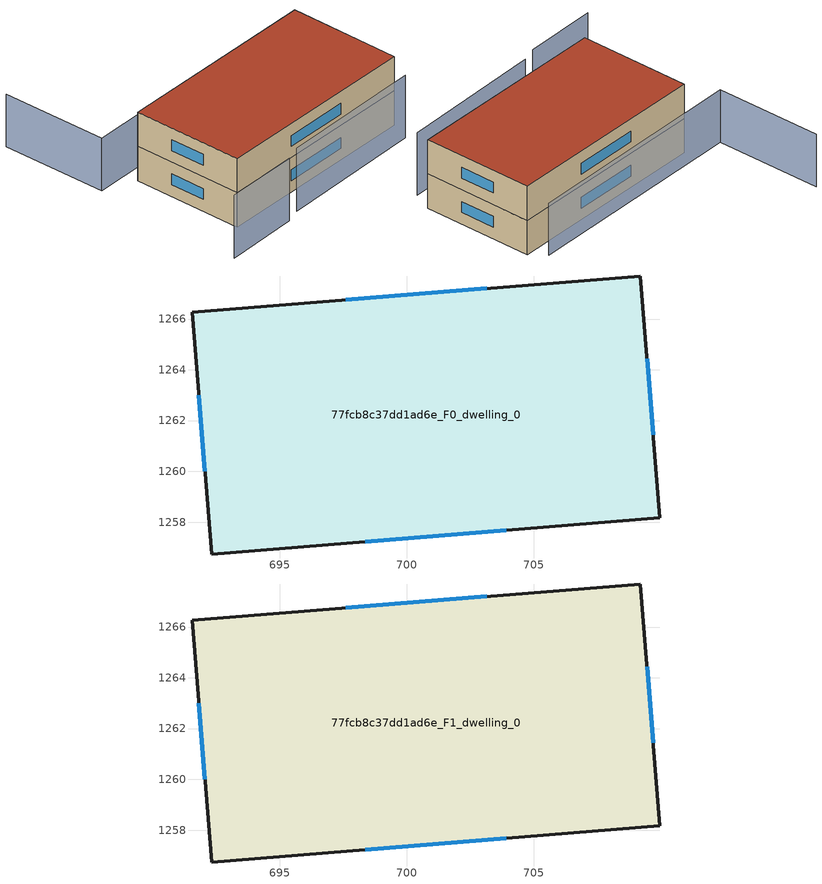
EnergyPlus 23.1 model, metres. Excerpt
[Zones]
77fcb8c37dd1ad6e_F0_dwelling_0
 floor ground (EU_floor_Construction): 709.21,1267.69 709.98,1258.18 692.32,1256.75 691.55,1266.26 z0
 wall outside (EU_wall_Construction): 709.98,1258.18 709.21,1267.69 691.55,1266.26 692.32,1256.75 709.98,1258.18 z0:3
 window (EU_Window_Construction): 709.72,1261.44 709.47,1264.44 / 698.37,1257.24 703.93,1257.69 / 691.81,1263 692.06,1260 / 703.16,1267.2 697.6,1266.75 z1.03:1.97
77fcb8c37dd1ad6e_F1_dwelling_0
 floor to 77fcb8c37dd1ad6e_F0_dwelling_0 (EU_floor_Construction): 709.21,1267.69 709.98,1258.18 692.32,1256.75 691.55,1266.26 z3
 wall outside (EU_wall_Construction): 709.98,1258.18 709.21,1267.69 691.55,1266.26 692.32,1256.75 709.98,1258.18 z3:6
 window (EU_Window_Construction): 709.72,1261.44 709.47,1264.44 / 698.37,1257.24 703.93,1257.69 / 691.81,1263 692.06,1260 / 703.16,1267.2 697.6,1266.75 z4.03:4.97
 roof outside (EU_roof_Construction): 709.98,1258.18 709.21,1267.69 691.55,1266.26 692.32,1256.75 z6
shading: 689.27,1254.03 695.6,1254.66 / 696.88,1255.18 709.34,1256.42 z0:5.5; 708.17,1268.84 688.72,1267.15 / 688.72,1267.15 687.93,1276.26 z0:4.6
[Building]
EU S2 Campaign: North Axis=0; Terrain=City; Solar Distribution=FullExterior
[Site:Location]
Cape.Town.Intl.AP: Latitude=-33.965; Longitude=18.602; Time Zone=2; Elevation=46
[SizingPeriod:WeatherFileDays]
AnnualSizingPeriod: Begin Month=1; Begin Day of Month=1; End Month=12; End Day of Month=31; Day of Week for Start Day=Monday; Use Weather File Daylight Saving Period=No; Use Weather File Rain and Snow Indicators=No
[MATERIAL]
EU_InternalMass_Material: Roughness=MediumRough; Thickness=0.1; Conductivity=1; Density=1800; Specific Heat=900; Thermal Absorptance=0.9; Solar Absorptance=0.7; Visible Absorptance=0.7
[MATERIAL:NOMASS] Roughness=MediumRough; Thermal Absorptance=0.9; Solar Absorptance=0.7; Visible Absorptance=0.7
Name | Thermal Resistance
EU_wall_NoMass | 0.493876
EU_roof_NoMass | 0.449382
EU_floor_NoMass | 1.25
[WINDOWMATERIAL:SIMPLEGLAZINGSYSTEM]
EU_Window_SimpleGlazing: UFactor=4.4; Solar Heat Gain Coefficient=0.85; Visible Transmittance=0.85
[CONSTRUCTION]
EU_wall_Construction: EU_wall_NoMass
EU_roof_Construction: EU_roof_NoMass
EU_floor_Construction: EU_floor_NoMass
EU_Window_Construction: EU_Window_SimpleGlazing
EU_InternalMass_Construction: EU_InternalMass_Material
[ZONE] Type=1; Multiplier=1; Ceiling Height=autocalculate; Volume=507.492; Floor Area=autocalculate; Part of Total Floor Area=Yes
77fcb8c37dd1ad6e_F0_dwelling_0; 77fcb8c37dd1ad6e_F1_dwelling_0
[INTERNALMASS] Construction=EU_InternalMass_Construction; Surface Area=169.164
Name | Zone or ZoneList
77fcb8c37dd1ad6e_F0_dwelling_0_EU_InternalMass | 77fcb8c37dd1ad6e_F0_dwelling_0
77fcb8c37dd1ad6e_F1_dwelling_0_EU_InternalMass | 77fcb8c37dd1ad6e_F1_dwelling_0
[OTHEREQUIPMENT] Fuel Type=Electricity; Design Level Calculation Method=Watts/Area; Power per Zone Floor Area=1; Fraction Latent=0; Fraction Radiant=0; Fraction Lost=0; Carbon Dioxide Generation Rate=0; EndUse Subcategory=EU_Step8_InternalGains
Name | Zone or ZoneList or Space or SpaceList | Schedule
EU_Step8_InternalGain_77fcb8c37dd1ad6e_F0_dwelling_0_f000 | 77fcb8c37dd1ad6e_F0_dwelling_0 | EU_Step8_GainSchedule_77fcb8c37dd1ad6e_F0_dwelling_0_f000
EU_Step8_InternalGain_77fcb8c37dd1ad6e_F1_dwelling_0_f000 | 77fcb8c37dd1ad6e_F1_dwelling_0 | EU_Step8_GainSchedule_77fcb8c37dd1ad6e_F1_dwelling_0_f000
[ZONEVENTILATION:DESIGNFLOWRATE] Schedule=EU_AlwaysOn; Design Flow Rate Calculation Method=AirChanges/Hour; Air Changes per Hour=0.64; Ventilation Type=Natural; Fan Pressure Rise=0; Fan Total Efficiency=1; Constant Term Coefficient=1; Temperature Term Coefficient=0; Velocity Term Coefficient=0; Velocity Squared Term Coefficient=0; Minimum Indoor Temperature=-100; Maximum Indoor Temperature=100; Delta Temperature=-100; Minimum Outdoor Temperature=-100; Maximum Outdoor Temperature=100; Maximum Wind Speed=40
Name | Zone or ZoneList or Space or SpaceList
EU_ConstantAir_77fcb8c37dd1ad6e_F0_dwelling_0 | 77fcb8c37dd1ad6e_F0_dwelling_0
EU_ConstantAir_77fcb8c37dd1ad6e_F1_dwelling_0 | 77fcb8c37dd1ad6e_F1_dwelling_0
[HVACTEMPLATE:THERMOSTAT] Constant Heating Setpoint=20; Constant Cooling Setpoint=50
EU_HeatOnly_77fcb8c37dd1ad6e_F0_dwelling_0; EU_HeatOnly_77fcb8c37dd1ad6e_F1_dwelling_0
[HVACTEMPLATE:ZONE:IDEALLOADSAIRSYSTEM] System Availability Schedule=EU_AlwaysOn; Maximum Heating Supply Air Temperature=50; Minimum Cooling Supply Air Temperature=13; Maximum Heating Supply Air Humidity Ratio=0.0156; Minimum Cooling Supply Air Humidity Ratio=0.0077; Heating Limit=NoLimit; Cooling Limit=NoLimit; Heating Availability Schedule=EU_AlwaysOn; Cooling Availability Schedule=EU_CoolingOff; Dehumidification Control Type=ConstantSensibleHeatRatio; Cooling Sensible Heat Ratio=0.7; Dehumidification Setpoint=60; Humidification Control Type=None; Humidification Setpoint=30; Outdoor Air Method=None; Outdoor Air Flow Rate per Person=0.00944; Outdoor Air Flow Rate per Zone Floor Area=0; Outdoor Air Flow Rate per Zone=0; Demand Controlled Ventilation Type=None; Outdoor Air Economizer Type=NoEconomizer; Heat Recovery Type=None; Sensible Heat Recovery Effectiveness=0.7; Latent Heat Recovery Effectiveness=0.65
Name | Template Thermostat
77fcb8c37dd1ad6e_F0_dwelling_0 | EU_HeatOnly_77fcb8c37dd1ad6e_F0_dwelling_0
77fcb8c37dd1ad6e_F1_dwelling_0 | EU_HeatOnly_77fcb8c37dd1ad6e_F1_dwelling_0
[SIZING:ZONE] Zone Cooling Design Supply Air Temperature Input Method=SupplyAirTemperature; Zone Cooling Design Supply Air Temperature=13; Zone Heating Design Supply Air Temperature Input Method=SupplyAirTemperature; Zone Heating Design Supply Air Temperature=50; Zone Cooling Design Supply Air Humidity Ratio=0.008; Zone Heating Design Supply Air Humidity Ratio=0.008; Cooling Design Air Flow Method=DesignDay; Cooling Design Air Flow Rate=0; Cooling Minimum Air Flow per Zone Floor Area=0.000762; Cooling Minimum Air Flow=0; Cooling Minimum Air Flow Fraction=0.2; Heating Design Air Flow Method=DesignDay; Heating Design Air Flow Rate=0; Heating Maximum Air Flow per Zone Floor Area=0.002032; Heating Maximum Air Flow=0.141576; Heating Maximum Air Flow Fraction=0.3; Account for Dedicated Outdoor Air System=No; Dedicated Outdoor Air System Control Strategy=NeutralSupplyAir; Dedicated Outdoor Air Low Setpoint Temperature for Design=autosize; Dedicated Outdoor Air High Setpoint Temperature for Design=autosize; Zone Load Sizing Method=Sensible Load Only No Latent Load; Zone Latent Cooling Design Supply Air Humidity Ratio Input Method=HumidityRatioDifference; Zone Cooling Design Supply Air Humidity Ratio Difference=0.005; Zone Latent Heating Design Supply Air Humidity Ratio Input Method=HumidityRatioDifference; Zone Humidification Design Supply Air Humidity Ratio Difference=0.005
77fcb8c37dd1ad6e_F0_dwelling_0; 77fcb8c37dd1ad6e_F1_dwelling_0
[SCHEDULE:CONSTANT]
Name | Hourly Value
EU_AlwaysOn | 1
EU_CoolingOff | 0
[SCHEDULE:FILE] Column Number=1; Rows to Skip at Top=0; Number of Hours of Data=8760; Column Separator=Comma; Interpolate to Timestep=No; Minutes per Item=60; Adjust Schedule for Daylight Savings=Yes
Name | File
EU_Step8_GainSchedule_77fcb8c37dd1ad6e_F0_dwelling_0_f000 | ../../schedules/77fcb8c37dd1ad6e/77fcb8c37dd1ad6e_F0_dwelling_0_f000_gain.csv
EU_Step8_GainSchedule_77fcb8c37dd1ad6e_F1_dwelling_0_f000 | ../../schedules/77fcb8c37dd1ad6e/77fcb8c37dd1ad6e_F1_dwelling_0_f000_gain.csv
